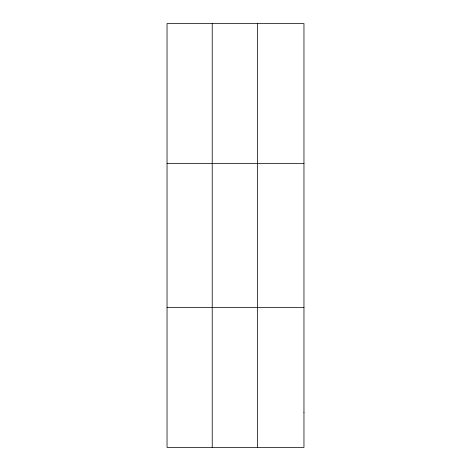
<?xml version="1.0" encoding="UTF-8"?>
<svg xmlns="http://www.w3.org/2000/svg" width="471" height="471" viewBox="0 0 471 471"><rect width="100%" height="100%" fill="white"/><g stroke="black" fill="none" stroke-linecap="round" stroke-linejoin="round"><path stroke-width="0.71" d="M212.227 447.45L212.227 23.55M257.407 447.45L257.407 23.55M167.04 163.437L303.96 163.437M167.04 307.563L303.96 307.563M303.96 412.478L303.96 447.45L167.04 447.45L167.04 23.55L303.96 23.55L303.96 412.478"/></g></svg>
